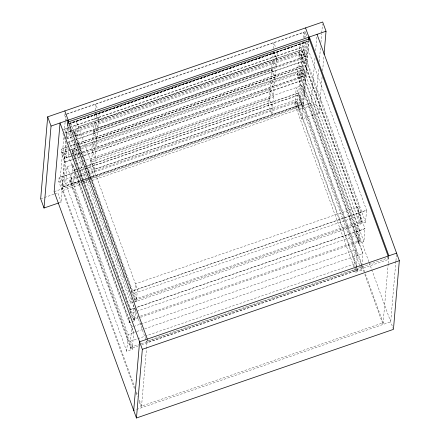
<?xml version="1.0" encoding="UTF-8"?>
<svg xmlns="http://www.w3.org/2000/svg" width="440" height="440" viewBox="0 0 440 440"><rect width="100%" height="100%" fill="white"/><g stroke="black" fill="none" stroke-linecap="round" stroke-linejoin="round"><path stroke-width="0.33" stroke-dasharray="2.2 1.65" d="M58.767 181.577L299.486 98.56L302.841 107.795L62.123 190.806L58.767 181.577L59.092 177.81L84.392 169.081M73.662 159.038L64.576 162.168L61.221 152.939L61.545 149.171L67.386 147.158M66.737 120.846L64.499 114.692L64.609 113.432M79.706 180.813L63.756 186.313L60.401 177.084L62.48 152.779L68.86 150.579M70.675 156.134L66.209 157.674L62.854 148.445L63.866 136.648M72.342 136.73L67.876 138.27L64.515 129.036L65.142 121.787M65.197 121.127L65.593 116.507M65.945 141.383L61.864 188.98L134.844 389.714M66.297 137.302L67.694 120.984M58.614 202.989L61.155 202.114L66.248 142.692M66.6 138.595L67.947 122.887M63.756 186.313L65.841 162.008L62.48 152.779M66.209 157.674L67.166 146.537M67.876 138.27L68.893 126.401M132.27 349.311L71.242 181.451L72.677 164.681L133.705 332.541L132.27 349.311L126.698 351.23L65.67 183.37L67.106 166.601L128.133 334.521L136.301 331.65M135.668 309.661L134.722 320.672L129.157 322.591L68.123 154.732L68.651 148.599M68.942 145.195L69.24 141.73L130.268 309.65L135.218 307.945M136.389 301.268L75.356 133.403L76.389 121.347L137.418 289.267L136.389 301.268L130.817 303.188L69.79 135.322L70.246 129.993M70.647 125.323L70.824 123.266L305.547 42.323L366.57 210.238L131.846 291.187L131.621 293.854M138.463 345.807L130.675 348.491L69.647 180.626L69.751 179.399L79.481 176.044M138.32 318.06L133.133 319.853L72.1 151.987L72.204 150.761L299.216 72.474L360.25 240.339L360.146 241.566L138.969 317.84M73.766 132.583L73.871 131.357L300.883 53.07L361.911 220.935L361.807 222.156L134.794 300.443L73.766 132.583L300.779 54.296L300.883 53.07M134.722 320.672L73.695 152.812L74.696 141.152M79.145 154.512L75.906 155.628L76.566 147.901M77.567 136.224L78.375 126.803L301.961 49.698L301.152 59.114L77.567 136.224L75.581 130.768M90.948 160.149L94.303 169.378L272.487 107.932L269.132 98.698L90.948 160.149L90.382 166.744L93.737 175.972L95.821 151.668L92.466 142.439L91.9 149.034L95.255 158.263L273.438 96.817L270.083 87.582M274.94 79.293L271.585 70.059L93.401 131.511L92.835 138.105L96.195 147.334L97.488 132.264L94.127 123.03L93.566 129.624L96.921 138.859L275.105 77.413L271.744 68.178L93.566 129.624M94.897 114.081L94.501 118.696L97.856 127.93L99.099 113.421L98.654 112.189M95.233 110.127L95.744 104.192L97.532 109.115M94.012 133.188L94.171 131.302L272.355 69.856L272.195 71.742M126.698 351.23L128.139 334.461M129.157 322.591L129.624 317.141M129.976 313.055L130.268 309.595L135.839 307.675M130.817 303.188L131.274 297.853M132.495 346.676L130.51 341.22L131.725 327.085L133.018 326.639M134.948 318.038L132.968 312.582L133.628 304.849M136.614 298.628L134.629 293.172L135.438 283.756M130.675 348.491L130.779 347.264L69.751 179.399M133.133 319.853L133.238 318.626L72.204 150.761M134.794 300.443L134.899 299.222L73.871 131.357M147.306 339.114L141.416 407.786L138.837 400.686M273.136 51.975L272.685 57.25L276.04 66.484L277.283 51.975M273.416 48.675L273.928 42.74L275.715 47.669M361.768 266.277L361.422 270.287L355.856 272.206L294.822 104.341L296.263 87.576L357.286 255.492M137.137 307.225L364.991 228.646L363.88 241.648L358.309 243.568L297.281 75.702L298.392 62.706L359.42 230.626M70.824 123.266L131.846 291.187L366.575 210.183L365.541 222.244L359.975 224.164L298.942 56.298L299.976 44.242L361.004 212.163M141.702 344.685L357.687 270.204L296.659 102.339L296.764 101.112L87.912 173.14M360.146 241.566L299.112 73.7L299.216 72.474M88.352 179.124L297.033 107.162L298.243 93.027L84.381 166.782M79.794 154.286L299.492 78.524L300.377 68.162L76.791 145.266M89.909 177.293L301.906 104.187L298.546 94.952L300.63 70.647L77.154 147.719M78.969 153.274L304.359 75.548L301.004 66.314L302.297 51.244L64.147 133.37M74.894 135.85L306.02 56.144L302.665 46.91L303.116 41.635M303.457 37.681L303.908 32.401L65.764 114.532M322.108 76.995L319.006 113.19L301.873 119.097L298.518 109.868L304.37 41.569M304.661 38.154L305.311 30.641M359.546 265.122L300.394 102.421L301.829 85.651L83.688 160.936M363.88 241.648L302.847 73.783L303.963 60.786L364.986 228.707L137.132 307.285M365.541 222.244L304.513 54.379L305.547 42.323L70.818 123.321M301.906 104.187L303.985 79.882L300.63 70.647M304.359 75.548L305.652 60.478L302.297 51.244M306.02 56.144L307.269 41.635L306.818 40.403M301.873 119.097L308.605 40.557M309.034 40.392L303.441 105.666L361.636 265.744M368.88 261.789L311.152 103.01L315.057 57.453M315.639 50.655L316.805 37.054M319.006 113.19L315.651 103.956L318.752 67.76M319.281 61.611L320.628 45.903M320.92 42.488L321.679 33.611M321.739 32.928L322.498 24.052M322.636 70.846L323.923 55.82M355.421 267.751L354.096 264.11L355.306 249.981L141.438 323.791M358.534 240.928L356.554 235.477L357.44 225.11L133.848 302.275M360.201 221.524L358.215 216.068L359.024 206.646L135.432 283.811M355.856 272.206L356.197 268.197M356.252 267.559L357.291 255.437M358.309 243.568L359.425 230.566M359.975 224.164L361.009 212.102M357.687 270.204L357.792 268.978L356.857 266.393M361.823 265.606L362.863 253.517L301.829 85.651M388.179 263.962L382.993 324.478L364.689 274.131M388.24 263.285L388.877 255.805M395.89 261.305L390.704 321.822L133.705 410.449M395.951 260.623L396.589 253.143M64.499 114.692L66.446 114.021M67.094 113.795L305.217 31.675L307.01 36.602M95.678 113.784L273.862 52.333M68.745 123.437L308.368 40.799M308.577 40.909L67.859 123.921L66.963 121.462M69.119 123.761L307.269 41.635M64.515 129.036L68.981 127.496M69.619 127.276L302.665 46.91M63.206 129.762L69.047 127.749M69.696 127.523L303.925 46.75L307.285 55.985L74.998 136.087M78.37 126.858L301.956 49.753M64.834 132.858L303.606 50.517L306.961 59.752L75.977 139.409M69.79 135.322L75.356 133.403M298.942 56.298L304.513 54.379M66.567 138.996L72.402 136.983M68.189 142.093L73.574 140.239M67.502 142.604L305.652 60.478M62.854 148.445L301.004 66.314M69.982 146.262L75.168 144.469M77.764 143.578L302.264 66.154L305.618 75.389L79.827 153.257M76.786 145.321L300.372 68.217M61.221 152.939L70.306 149.804M70.956 149.584L76.147 147.791M78.738 146.894L301.939 69.922L305.294 79.156L82.099 156.129M69.498 150.359L76.516 147.939M72.1 151.987L77.292 150.2M77.941 149.974L299.112 73.7M68.123 154.732L73.695 152.812M297.281 75.702L302.847 73.783M71.313 155.914L78.331 153.494M79.178 153.478L64.9 158.4L61.545 149.171M74.311 158.812L81.45 156.354M65.841 162.008L303.985 79.882M67.106 166.656L75.267 163.785M75.911 163.62L83.039 161.161M75.955 169.686L74.663 170.137L73.447 184.267L80.575 181.808M76.604 169.466L83.732 167.007M74.657 170.192L75.95 169.746M76.599 169.521L83.727 167.062M84.376 166.837L298.243 93.088M60.401 177.084L76.346 171.584M76.984 171.364L84.002 168.944M84.639 168.724L298.546 94.952M85.041 168.856L299.811 94.793L303.166 104.027L88.401 178.09M80.13 175.824L87.263 173.36M69.647 180.626L78.727 177.496M79.376 177.271L86.51 174.812M87.159 174.587L296.659 102.339M65.67 183.37L71.242 181.451M294.822 104.341L300.394 102.421M82.258 179.933L87.357 178.173M79.965 181L62.447 187.038L59.092 177.81M80.614 180.774L87.753 178.316M80.196 181.011L62.007 187.281L134.756 387.376M80.845 180.785L87.984 178.327M88.633 178.101L303.584 103.972L383.136 322.784L141.565 406.093L139.216 399.636M81.224 181.583L87.709 179.35M54.153 191.637L81.994 182.034M82.643 181.814L89.788 179.35M90.437 179.124L311.152 103.01M40.667 198.787L43.835 197.692M44.473 197.478L53.988 194.194M54.626 193.974L57.8 192.88L61.155 202.114M298.518 109.868L315.651 103.956M134.629 293.172L358.215 216.068M134.899 299.222L361.911 220.935M132.968 312.582L136.208 311.465M136.857 311.24L356.554 235.477M133.238 318.626L360.25 240.339M133.661 326.475L140.795 323.961M136.945 331.48L144.078 328.966M144.716 328.801L362.863 253.517L301.824 85.712M130.51 341.22L354.096 264.11M147.142 340.995L388.718 257.686M130.779 347.264L138.567 344.581M141.157 343.684L357.792 268.978M387.635 256.801L388.575 259.386L146.999 342.694L146.295 340.758M303.908 32.401L305.701 37.329M300.779 54.296L361.807 222.156M299.167 53.658L301.152 59.114M369.111 262.438L393.217 328.746M297.506 73.068L299.492 78.524M361.873 266.387L363.748 271.552M359.777 265.766L361.422 270.287M296.764 101.112L356.62 265.749M295.053 101.706L297.033 107.162M355.641 268.356L356.081 269.566M274.203 51.645L276.716 58.57L98.538 120.016L96.019 113.091M273.471 51.271L276.606 59.89M95.068 112.101L98.422 121.336M93.401 131.511L96.756 140.739M67.59 122.188L68.294 124.124M70.169 129.288L71.577 133.161M78.386 151.877L79.794 155.749M82.374 162.85L83.078 164.786M87.775 177.694L89.183 181.566M93.638 193.831L94.111 195.124M99.974 211.261L100.678 213.197M105.375 226.105L106.783 229.977M111.238 242.242L111.711 243.535M117.574 259.672L118.278 261.608M122.975 274.516L124.383 278.388M128.838 290.653L129.311 291.94M135.174 308.077L135.878 310.013M140.575 322.922L141.982 326.799M67.447 123.882L146.058 340.109M73.92 150.172L75.906 155.628M62.887 133.529L66.017 142.148M72.672 164.736L133.7 332.602M136.4 391.892L137.572 395.12M136.02 392.942L137.429 396.814M92.51 150.711L91.559 161.827L269.742 100.38L270.694 89.26L92.51 150.711M270.649 80.988L268.565 105.292L271.92 114.526L274.005 90.222L270.649 80.988M272.311 61.584L271.018 76.654L274.379 85.888L275.671 70.818L272.311 61.584"/><path stroke-width="0.66" d="M324.043 54.456L326.029 31.235L322.674 22L47.691 116.831L40.667 198.787L44.022 208.021L58.614 202.989M44.022 208.021L51.046 126.066L47.691 116.831M68.002 122.205L68.178 120.153L64.823 110.924M133.705 410.449L139.596 341.77L396.589 253.143M136.455 418L142.34 349.327L60.044 122.964L54.153 191.637L136.455 418L393.448 329.373L399.333 260.7L317.036 34.337M308.682 39.655L308.897 37.142L305.541 27.907M309.095 39.715L309.326 36.993L388.877 255.805M51.046 126.066L326.029 31.235M68.239 121.963L309.166 38.88L388.25 256.399M142.34 349.327L399.333 260.7M67.755 120.302L147.306 339.114"/></g></svg>
